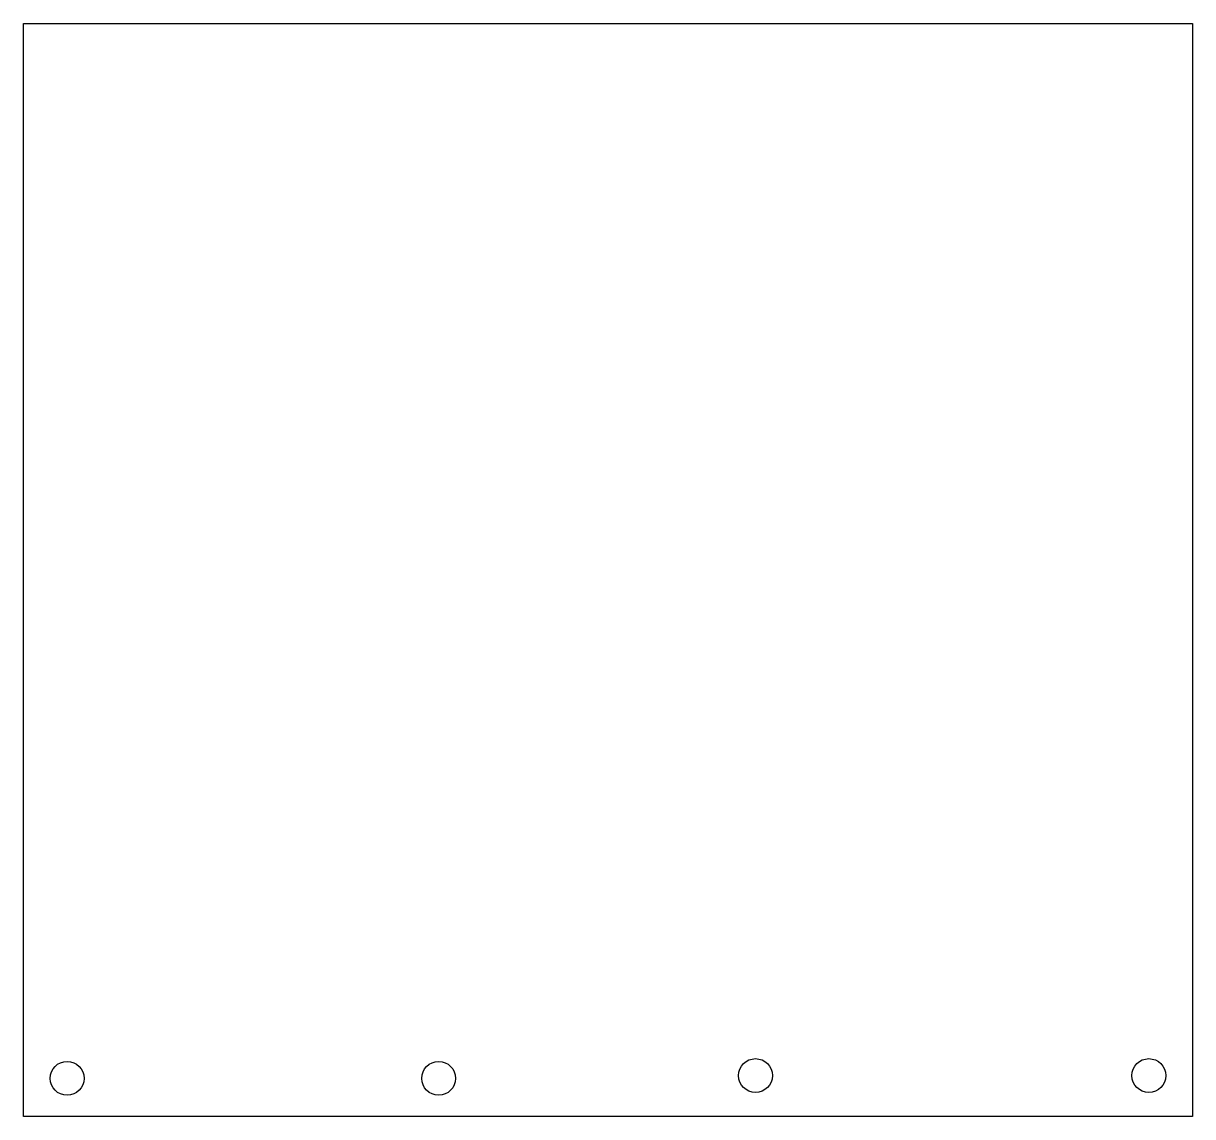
# Model space of a CAD drawing. Header units: millimetres. Extents: x -85 to 22, y -32 to 68.
import ezdxf

# ---------------------------------------------------------------- set-up
doc = ezdxf.new("R2010")
doc.units = ezdxf.units.MM
doc.layers.get('0').update_dxf_attribs({"linetype": 'CONTINUOUS'})

msp = doc.modelspace()

# ---------------------------------------------------------------- linework, layer by layer
msp.add_lwpolyline([(-85, -32), (-85, 68), (22, 68), (22, -32)], close=True)
for centre in [(-18, -28.25), (18, -28.25), (-81, -28.5), (-47, -28.5)]:
    msp.add_circle(centre, 1.55)

doc.saveas('drawing.dxf')
